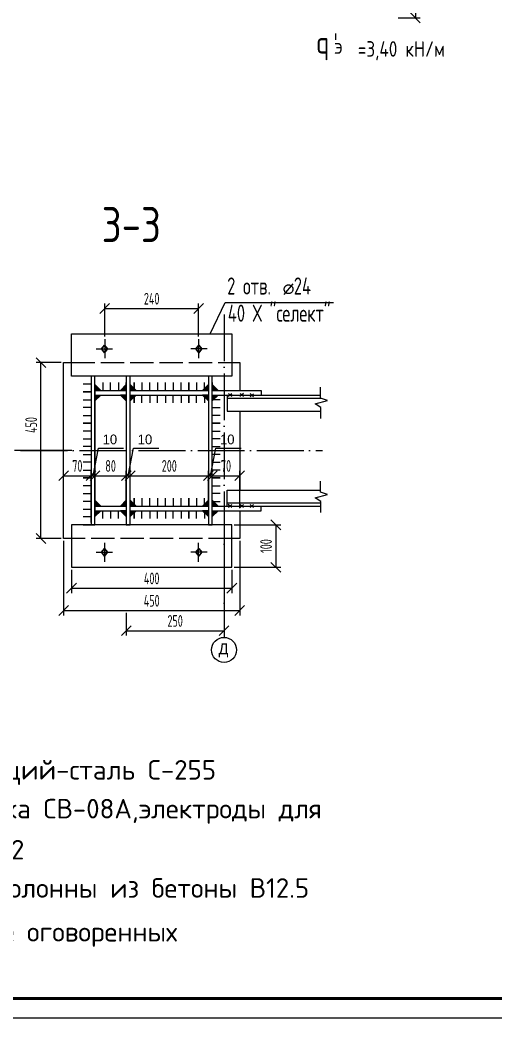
# Model space of a CAD drawing. Header units: millimetres. Extents: x -258606 to -95372, y 16759 to 83244.
# Drawn here: x -124385.4 to -124264, y 41751.1 to 42006.5 of the extents above; entities that cross this region are included whole.
import ezdxf

# ---------------------------------------------------------------- set-up
doc = ezdxf.new("R2010")
doc.units = ezdxf.units.MM
doc.header["$LTSCALE"] = 0.5
doc.linetypes.add('ACAD_ISO02W100', pattern=[15, 12, -3])
doc.linetypes.add('ACAD_ISO04W100', pattern=[30, 24, -3, 0, -3])
doc.layers.add('ЛИНИИ_025', color=7, linetype='Continuous', lineweight=25)
doc.layers.add('основной', color=7, linetype='Continuous', lineweight=60)
for name, color, linetype in [('Осевые', 7, 'ACAD_ISO04W100'), ('оси', 7, 'ACAD_ISO04W100'), ('размеры', 7, 'Continuous'), ('текст', 7, 'Continuous'), ('тонкие', 7, 'Continuous')]:
    doc.layers.add(name, color=color, linetype=linetype)
doc.styles.add('style1', font='', dxfattribs={"oblique": 15, "height": 3.5})
doc.styles.add('ГОСТ', font='isocpeur.ttf', dxfattribs={"height": 10})
doc.styles.add('прямой', font='isocpeur.ttf', dxfattribs={"width": 0.7, "height": 3.5})
doc.styles.add('РАЗМЕРЫ_30', font='txt.shx', dxfattribs={"width": 0.6, "height": 3})
doc.styles.get('style1').set_extended_font_data('GOST type A')
doc.dimstyles.new('РАЗМЕРЫ_10', dxfattribs={"dimtxt": 3, "dimasz": 2.5, "dimexe": 1.25, "dimexo": 0.625, "dimgap": 1, "dimtad": 3, "dimdec": 1, "dimlfac": 10, "dimrnd": 1, "dimdsep": 46, "dimtxsty": 'РАЗМЕРЫ_30', "dimblk1": 'OBLIQUE', "dimblk2": 'OBLIQUE', "dimsah": 1, "dimcen": 2.5, "dimclrt": 256, "dimadec": 0, "dimazin": 0, "dimtfac": 1, "dimtdec": 1, "dimtmove": 0, "dimatfit": 3, "dimfxl": 1, "dimtolj": 1, "dimarcsym": 0})

# ---------------------------------------------------------------- blocks, each defined once
blk = doc.blocks.new('_Oblique')
at = {"color": 0, "linetype": 'ByBlock', "lineweight": -2}
blk.add_line((-0.5, -0.5), (0.5, 0.5), dxfattribs=at)
blk = doc.blocks.new('*D906')
at = {"layer": 'Defpoints', "color": 0, "ltscale": 0.5, "transparency": 16777216}
for p in [(-124293.33, 42067), (-124289.33, 42007), (-124284.33, 42007)]:
    blk.add_point(p, dxfattribs=at)
at = {"layer": 'ЛИНИИ_025', "color": 0, "lineweight": -2, "ltscale": 0.5, "transparency": 16777216}
for p, q in [((-124292.7, 42067), (-124283.08, 42067)), ((-124284.33, 42067), (-124284.33, 42007)), ((-124288.7, 42007), (-124283.08, 42007))]:
    blk.add_line(p, q, dxfattribs=at)
at = {"layer": 'ЛИНИИ_025', "color": 0, "lineweight": -2, "ltscale": 0.5, "transparency": 16777216, "xscale": 2.5, "yscale": 2.5, "zscale": 2.5}
for p, rotation in [((-124284.33, 42067), 90), ((-124284.33, 42007), 270)]:
    blk.add_blockref('_Oblique', p, dxfattribs=dict(at, rotation=rotation))
at = {"layer": 'ЛИНИИ_025', "ltscale": 0.5, "transparency": 16777216, "insert": (-124286.85, 42037), "char_height": 3, "attachment_point": 5, "rotation": 90, "style": 'РАЗМЕРЫ_30'}
blk.add_mtext('\\A1;{\\fTimes New Roman|b0|i0|c204|p18;12380}', dxfattribs=at)
blk = doc.blocks.new('*D959')
at = {"color": 0, "lineweight": -2, "transparency": 16777216}
for p, q in [((-124374.23, 41874.41), (-124374.23, 41891.1)), ((-124374.23, 41889.85), (-124367.23, 41889.85)), ((-124367.23, 41877.91), (-124367.23, 41891.1))]:
    blk.add_line(p, q, dxfattribs=at)
at = {"layer": 'Defpoints', "color": 0, "transparency": 16777216}
for p in [(-124367.23, 41889.85), (-124367.23, 41877.29), (-124374.23, 41873.79)]:
    blk.add_point(p, dxfattribs=at)
at = {"color": 0, "lineweight": -2, "transparency": 16777216, "xscale": 2.5, "yscale": 2.5, "zscale": 2.5, "rotation": 180}
blk.add_blockref('_Oblique', (-124374.23, 41889.85), dxfattribs=at)
at = {"color": 0, "lineweight": -2, "transparency": 16777216, "xscale": 2.5, "yscale": 2.5, "zscale": 2.5}
blk.add_blockref('_Oblique', (-124367.23, 41889.85), dxfattribs=at)
at = {"transparency": 16777216, "insert": (-124370.73, 41892.35), "char_height": 3, "attachment_point": 5, "style": 'РАЗМЕРЫ_30'}
blk.add_mtext('\\A1;70', dxfattribs=at)
blk = doc.blocks.new('*D960')
at = {"color": 0, "lineweight": -2, "transparency": 16777216}
for p, q in [((-124366.23, 41882.71), (-124366.23, 41891.1)), ((-124366.23, 41889.85), (-124358.23, 41889.85)), ((-124358.23, 41882.71), (-124358.23, 41891.1))]:
    blk.add_line(p, q, dxfattribs=at)
at = {"layer": 'Defpoints', "color": 0, "transparency": 16777216}
for p in [(-124358.23, 41889.85), (-124366.23, 41882.09), (-124358.23, 41882.09)]:
    blk.add_point(p, dxfattribs=at)
at = {"color": 0, "lineweight": -2, "transparency": 16777216, "xscale": 2.5, "yscale": 2.5, "zscale": 2.5, "rotation": 180}
blk.add_blockref('_Oblique', (-124366.23, 41889.85), dxfattribs=at)
at = {"color": 0, "lineweight": -2, "transparency": 16777216, "xscale": 2.5, "yscale": 2.5, "zscale": 2.5}
blk.add_blockref('_Oblique', (-124358.23, 41889.85), dxfattribs=at)
at = {"transparency": 16777216, "insert": (-124362.23, 41892.35), "char_height": 3, "attachment_point": 5, "style": 'РАЗМЕРЫ_30'}
blk.add_mtext('\\A1;80', dxfattribs=at)
blk = doc.blocks.new('*D961')
at = {"color": 0, "lineweight": -2, "transparency": 16777216}
for p, q in [((-124357.23, 41882.71), (-124357.23, 41891.1)), ((-124357.23, 41889.85), (-124337.23, 41889.85)), ((-124337.23, 41882.71), (-124337.23, 41891.1))]:
    blk.add_line(p, q, dxfattribs=at)
at = {"layer": 'Defpoints', "color": 0, "transparency": 16777216}
for p in [(-124337.23, 41889.85), (-124357.23, 41882.09), (-124337.23, 41882.09)]:
    blk.add_point(p, dxfattribs=at)
at = {"color": 0, "lineweight": -2, "transparency": 16777216, "xscale": 2.5, "yscale": 2.5, "zscale": 2.5, "rotation": 180}
blk.add_blockref('_Oblique', (-124357.23, 41889.85), dxfattribs=at)
at = {"color": 0, "lineweight": -2, "transparency": 16777216, "xscale": 2.5, "yscale": 2.5, "zscale": 2.5}
blk.add_blockref('_Oblique', (-124337.23, 41889.85), dxfattribs=at)
at = {"transparency": 16777216, "insert": (-124347.23, 41892.35), "char_height": 3, "attachment_point": 5, "style": 'РАЗМЕРЫ_30'}
blk.add_mtext('\\A1;200', dxfattribs=at)
blk = doc.blocks.new('*D962')
at = {"layer": 'Defpoints', "color": 0, "transparency": 16777216}
for p in [(-124329.23, 41889.85), (-124336.23, 41880.89), (-124329.23, 41880.89)]:
    blk.add_point(p, dxfattribs=at)
at = {"layer": 'тонкие', "color": 0, "lineweight": -2, "transparency": 16777216}
for p, q in [((-124336.23, 41881.51), (-124336.23, 41891.1)), ((-124336.23, 41889.85), (-124329.23, 41889.85)), ((-124329.23, 41881.51), (-124329.23, 41891.1))]:
    blk.add_line(p, q, dxfattribs=at)
at = {"layer": 'тонкие', "color": 0, "lineweight": -2, "transparency": 16777216, "xscale": 2.5, "yscale": 2.5, "zscale": 2.5, "rotation": 180}
blk.add_blockref('_Oblique', (-124336.23, 41889.85), dxfattribs=at)
at = {"layer": 'тонкие', "color": 0, "lineweight": -2, "transparency": 16777216, "xscale": 2.5, "yscale": 2.5, "zscale": 2.5}
blk.add_blockref('_Oblique', (-124329.23, 41889.85), dxfattribs=at)
at = {"layer": 'тонкие', "transparency": 16777216, "insert": (-124332.73, 41892.35), "char_height": 3, "attachment_point": 5, "style": 'РАЗМЕРЫ_30'}
blk.add_mtext('\\A1;70', dxfattribs=at)
blk = doc.blocks.new('*D948')
at = {"color": 0, "lineweight": -2, "transparency": 16777216}
for p, q in [((-124363.73, 41925.43), (-124363.73, 41933.89)), ((-124339.73, 41925.43), (-124339.73, 41933.89)), ((-124363.73, 41932.64), (-124339.73, 41932.64))]:
    blk.add_line(p, q, dxfattribs=at)
at = {"layer": 'Defpoints', "color": 0, "transparency": 16777216}
for p in [(-124339.73, 41932.64), (-124363.73, 41924.8), (-124339.73, 41924.8)]:
    blk.add_point(p, dxfattribs=at)
at = {"color": 0, "lineweight": -2, "transparency": 16777216, "xscale": 2.5, "yscale": 2.5, "zscale": 2.5, "rotation": 180}
blk.add_blockref('_Oblique', (-124363.73, 41932.64), dxfattribs=at)
at = {"color": 0, "lineweight": -2, "transparency": 16777216, "xscale": 2.5, "yscale": 2.5, "zscale": 2.5}
blk.add_blockref('_Oblique', (-124339.73, 41932.64), dxfattribs=at)
at = {"transparency": 16777216, "insert": (-124351.73, 41935.14), "char_height": 3, "attachment_point": 5, "style": 'РАЗМЕРЫ_30'}
blk.add_mtext('\\A1;240', dxfattribs=at)
blk = doc.blocks.new('*D949')
at = {"color": 0, "lineweight": -2, "transparency": 16777216}
for p, q in [((-124374.86, 41918.79), (-124381.28, 41918.79)), ((-124380.03, 41873.79), (-124380.03, 41918.79)), ((-124374.86, 41873.79), (-124381.28, 41873.79))]:
    blk.add_line(p, q, dxfattribs=at)
at = {"layer": 'Defpoints', "color": 0, "transparency": 16777216}
for p in [(-124380.03, 41918.79), (-124374.23, 41918.79), (-124374.23, 41873.79)]:
    blk.add_point(p, dxfattribs=at)
at = {"color": 0, "lineweight": -2, "transparency": 16777216, "xscale": 2.5, "yscale": 2.5, "zscale": 2.5}
for p, rotation in [((-124380.03, 41918.79), 90), ((-124380.03, 41873.79), 270)]:
    blk.add_blockref('_Oblique', p, dxfattribs=dict(at, rotation=rotation))
at = {"transparency": 16777216, "insert": (-124382.53, 41902.82), "char_height": 3, "attachment_point": 5, "rotation": 90, "style": 'РАЗМЕРЫ_30'}
blk.add_mtext('\\A1;450', dxfattribs=at)
blk = doc.blocks.new('*D950')
at = {"color": 0, "lineweight": -2, "transparency": 16777216}
for p, q in [((-124374.23, 41873.16), (-124374.23, 41854.1)), ((-124329.23, 41873.16), (-124329.23, 41854.1)), ((-124374.23, 41855.35), (-124329.23, 41855.35))]:
    blk.add_line(p, q, dxfattribs=at)
at = {"layer": 'Defpoints', "color": 0, "transparency": 16777216}
for p in [(-124374.23, 41873.79), (-124329.23, 41873.79), (-124329.23, 41855.35)]:
    blk.add_point(p, dxfattribs=at)
at = {"color": 0, "lineweight": -2, "transparency": 16777216, "xscale": 2.5, "yscale": 2.5, "zscale": 2.5, "rotation": 180}
blk.add_blockref('_Oblique', (-124374.23, 41855.35), dxfattribs=at)
at = {"color": 0, "lineweight": -2, "transparency": 16777216, "xscale": 2.5, "yscale": 2.5, "zscale": 2.5}
blk.add_blockref('_Oblique', (-124329.23, 41855.35), dxfattribs=at)
at = {"transparency": 16777216, "insert": (-124351.73, 41857.85), "char_height": 3, "attachment_point": 5, "style": 'РАЗМЕРЫ_30'}
blk.add_mtext('\\A1;450', dxfattribs=at)
blk = doc.blocks.new('*D951')
at = {"color": 0, "lineweight": -2, "transparency": 16777216}
for p, q in [((-124372.23, 41865.79), (-124372.23, 41859.81)), ((-124331.23, 41865.79), (-124331.23, 41859.81)), ((-124372.23, 41861.06), (-124331.23, 41861.06))]:
    blk.add_line(p, q, dxfattribs=at)
at = {"layer": 'Defpoints', "color": 0, "transparency": 16777216}
for p in [(-124372.23, 41866.41), (-124331.23, 41866.41), (-124331.23, 41861.06)]:
    blk.add_point(p, dxfattribs=at)
at = {"color": 0, "lineweight": -2, "transparency": 16777216, "xscale": 2.5, "yscale": 2.5, "zscale": 2.5, "rotation": 180}
blk.add_blockref('_Oblique', (-124372.23, 41861.06), dxfattribs=at)
at = {"color": 0, "lineweight": -2, "transparency": 16777216, "xscale": 2.5, "yscale": 2.5, "zscale": 2.5}
blk.add_blockref('_Oblique', (-124331.23, 41861.06), dxfattribs=at)
at = {"transparency": 16777216, "insert": (-124351.73, 41863.56), "char_height": 3, "attachment_point": 5, "style": 'РАЗМЕРЫ_30'}
blk.add_mtext('\\A1;400', dxfattribs=at)
blk = doc.blocks.new('*D952')
at = {"color": 0, "lineweight": -2, "transparency": 16777216}
for p, q in [((-124333.23, 41876.66), (-124333.23, 41848.93)), ((-124358.23, 41854.72), (-124358.23, 41848.93)), ((-124358.23, 41850.18), (-124333.23, 41850.18))]:
    blk.add_line(p, q, dxfattribs=at)
at = {"layer": 'Defpoints', "color": 0, "transparency": 16777216}
for p in [(-124333.23, 41877.29), (-124358.23, 41855.35), (-124333.23, 41850.18)]:
    blk.add_point(p, dxfattribs=at)
at = {"color": 0, "lineweight": -2, "transparency": 16777216, "xscale": 2.5, "yscale": 2.5, "zscale": 2.5, "rotation": 180}
blk.add_blockref('_Oblique', (-124358.23, 41850.18), dxfattribs=at)
at = {"color": 0, "lineweight": -2, "transparency": 16777216, "xscale": 2.5, "yscale": 2.5, "zscale": 2.5}
blk.add_blockref('_Oblique', (-124333.23, 41850.18), dxfattribs=at)
at = {"transparency": 16777216, "insert": (-124345.73, 41852.68), "char_height": 3, "attachment_point": 5, "style": 'РАЗМЕРЫ_30'}
blk.add_mtext('\\A1;250', dxfattribs=at)
blk = doc.blocks.new('*D953')
at = {"color": 0, "lineweight": -2, "transparency": 16777216}
for p, q in [((-124330.61, 41877.29), (-124318.74, 41877.29)), ((-124319.99, 41877.29), (-124319.99, 41866.41)), ((-124330.61, 41866.41), (-124318.74, 41866.41))]:
    blk.add_line(p, q, dxfattribs=at)
at = {"layer": 'Defpoints', "color": 0, "transparency": 16777216}
for p in [(-124331.23, 41877.29), (-124331.23, 41866.41), (-124319.99, 41866.41)]:
    blk.add_point(p, dxfattribs=at)
at = {"color": 0, "lineweight": -2, "transparency": 16777216, "xscale": 2.5, "yscale": 2.5, "zscale": 2.5}
for p, rotation in [((-124319.99, 41877.29), 90), ((-124319.99, 41866.41), 270)]:
    blk.add_blockref('_Oblique', p, dxfattribs=dict(at, rotation=rotation))
at = {"transparency": 16777216, "insert": (-124322.49, 41871.85), "char_height": 3, "attachment_point": 5, "rotation": 90, "style": 'РАЗМЕРЫ_30'}
blk.add_mtext('\\A1;100', dxfattribs=at)

msp = doc.modelspace()

# ---------------------------------------------------------------- hatches: boundary and pattern name
h = msp.add_hatch(color=256)
h.dxf.hatch_style = 1
h.paths.add_polyline_path([(-124364.73257, 41911.68578), (-124366.23245, 41911.68578), (-124366.23245, 41913.18567)])
h = msp.add_hatch(color=256)
h.dxf.hatch_style = 1
h.paths.add_polyline_path([(-124359.73258, 41911.68578), (-124358.23269, 41911.68578), (-124358.23269, 41913.18567)])
h = msp.add_hatch(color=256)
h.dxf.hatch_style = 1
h.paths.add_polyline_path([(-124355.73257, 41911.68578), (-124357.23245, 41911.68578), (-124357.23245, 41913.18567)])
h = msp.add_hatch(color=256)
h.dxf.hatch_style = 1
h.paths.add_polyline_path([(-124338.73257, 41911.68578), (-124337.23268, 41911.68578), (-124337.23268, 41913.18567)])
h = msp.add_hatch(color=256)
h.dxf.hatch_style = 1
h.paths.add_polyline_path([(-124334.73256, 41911.68578), (-124336.23245, 41911.68578), (-124336.23245, 41913.18567)])
h = msp.add_hatch(color=256)
h.dxf.hatch_style = 1
h.paths.add_polyline_path([(-124364.73257, 41910.48578), (-124366.23245, 41910.48578), (-124366.23245, 41908.9859)])
h = msp.add_hatch(color=256)
h.dxf.hatch_style = 1
h.paths.add_polyline_path([(-124359.73258, 41910.48578), (-124358.23269, 41910.48578), (-124358.23269, 41908.9859)])
h = msp.add_hatch(color=256)
h.dxf.hatch_style = 1
h.paths.add_polyline_path([(-124355.73257, 41910.48578), (-124357.23245, 41910.48578), (-124357.23245, 41908.9859)])
h = msp.add_hatch(color=256)
h.dxf.hatch_style = 1
h.paths.add_polyline_path([(-124338.73257, 41910.48578), (-124337.23268, 41910.48578), (-124337.23268, 41908.9859)])
h = msp.add_hatch(color=256)
h.dxf.hatch_style = 1
h.paths.add_polyline_path([(-124334.73256, 41910.48578), (-124336.23245, 41910.48578), (-124336.23245, 41908.9859)])
h = msp.add_hatch(color=256)
h.dxf.hatch_style = 1
h.paths.add_polyline_path([(-124364.73257, 41882.08578), (-124366.23245, 41882.08578), (-124366.23245, 41883.58567)])
h = msp.add_hatch(color=256)
h.dxf.hatch_style = 1
h.paths.add_polyline_path([(-124359.73258, 41882.08578), (-124358.23269, 41882.08578), (-124358.23269, 41883.58567)])
h = msp.add_hatch(color=256)
h.dxf.hatch_style = 1
h.paths.add_polyline_path([(-124355.73257, 41882.08578), (-124357.23245, 41882.08578), (-124357.23245, 41883.58567)])
h = msp.add_hatch(color=256)
h.dxf.hatch_style = 1
h.paths.add_polyline_path([(-124338.73257, 41882.08578), (-124337.23268, 41882.08578), (-124337.23268, 41883.58567)])
h = msp.add_hatch(color=256)
h.dxf.hatch_style = 1
h.paths.add_polyline_path([(-124334.73256, 41882.08578), (-124336.23245, 41882.08578), (-124336.23245, 41883.58567)])
h = msp.add_hatch(color=256)
h.dxf.hatch_style = 1
h.paths.add_polyline_path([(-124364.73257, 41880.88578), (-124366.23245, 41880.88578), (-124366.23245, 41879.3859)])
h = msp.add_hatch(color=256)
h.dxf.hatch_style = 1
h.paths.add_polyline_path([(-124359.73258, 41880.88578), (-124358.23269, 41880.88578), (-124358.23269, 41879.3859)])
h = msp.add_hatch(color=256)
h.dxf.hatch_style = 1
h.paths.add_polyline_path([(-124355.73257, 41880.88578), (-124357.23245, 41880.88578), (-124357.23245, 41879.3859)])
h = msp.add_hatch(color=256)
h.dxf.hatch_style = 1
h.paths.add_polyline_path([(-124338.73257, 41880.88578), (-124337.23268, 41880.88578), (-124337.23268, 41879.3859)])
h = msp.add_hatch(color=256)
h.dxf.hatch_style = 1
h.paths.add_polyline_path([(-124334.73256, 41880.88578), (-124336.23245, 41880.88578), (-124336.23245, 41879.3859)])

# ---------------------------------------------------------------- linework, layer by layer
for p, q in [((-124336.74394, 41926.15792), (-124332.97365, 41934.20481)), ((-124332.97365, 41934.20481), (-124305.23522, 41934.20481)), ((-124367.23258, 41913.28577), (-124369.23258, 41913.28577)), ((-124366.23257, 41915.28578), (-124367.23257, 41915.28578)), ((-124366.23257, 41911.68578), (-124366.23257, 41913.68578)), ((-124366.23257, 41911.68578), (-124366.23257, 41913.18578)), ((-124364.73257, 41911.68578), (-124366.23257, 41913.18578)), ((-124364.23257, 41913.68578), (-124364.23257, 41911.68578)), ((-124362.23257, 41911.68578), (-124362.23257, 41913.68578)), ((-124360.23257, 41913.68578), (-124360.23257, 41911.68578)), ((-124359.73258, 41911.68578), (-124358.23258, 41913.18578)), ((-124357.23257, 41915.28578), (-124358.23258, 41915.28578)), ((-124358.23258, 41911.68578), (-124358.23258, 41913.18578)), ((-124358.23257, 41911.68578), (-124358.23257, 41913.68578)), ((-124357.23257, 41911.68578), (-124357.23257, 41913.18578)), ((-124355.73257, 41911.68578), (-124357.23257, 41913.18578)), ((-124356.23258, 41911.68579), (-124356.23258, 41913.68579)), ((-124356.23257, 41913.68578), (-124356.23257, 41911.68578)), ((-124354.23258, 41913.68579), (-124354.23258, 41911.68579)), ((-124352.23258, 41911.68579), (-124352.23258, 41913.68579)), ((-124350.23258, 41913.68579), (-124350.23258, 41911.68579)), ((-124348.23258, 41911.68579), (-124348.23258, 41913.68579)), ((-124346.23258, 41913.68579), (-124346.23258, 41911.68579)), ((-124344.23258, 41911.68579), (-124344.23258, 41913.68579)), ((-124342.23259, 41911.68579), (-124342.23259, 41913.68579)), ((-124342.23258, 41913.68579), (-124342.23258, 41911.68579)), ((-124340.23259, 41913.68579), (-124340.23259, 41911.68579)), ((-124338.73257, 41911.68578), (-124337.23257, 41913.18578)), ((-124338.23259, 41911.68579), (-124338.23259, 41913.68579)), ((-124336.23257, 41915.28578), (-124337.23257, 41915.28578)), ((-124337.23257, 41911.68578), (-124337.23257, 41913.18578)), ((-124336.23259, 41913.68579), (-124336.23259, 41911.68579)), ((-124336.23256, 41911.68578), (-124336.23256, 41913.18578)), ((-124334.73256, 41911.68578), (-124336.23256, 41913.18578)), ((-124369.23258, 41911.28577), (-124367.23258, 41911.28577)), ((-124367.23257, 41911.28577), (-124369.23257, 41911.28577)), ((-124366.23257, 41911.68578), (-124366.23257, 41880.88578)), ((-124366.23257, 41911.68578), (-124366.23257, 41910.48578)), ((-124366.23257, 41911.68578), (-124364.73257, 41911.68578)), ((-124366.23257, 41910.48578), (-124366.23257, 41908.98578)), ((-124366.23257, 41910.48578), (-124364.73257, 41910.48578)), ((-124364.73257, 41910.48578), (-124366.23257, 41908.98578)), ((-124358.23258, 41911.68578), (-124359.73258, 41911.68578)), ((-124358.23258, 41910.48578), (-124359.73258, 41910.48578)), ((-124359.73258, 41910.48578), (-124358.23258, 41908.98578)), ((-124358.23258, 41910.48578), (-124358.23258, 41908.98578)), ((-124357.23257, 41911.68578), (-124355.73257, 41911.68578)), ((-124357.23257, 41910.48578), (-124357.23257, 41908.98578)), ((-124357.23257, 41910.48578), (-124355.73257, 41910.48578)), ((-124355.73257, 41910.48578), (-124357.23257, 41908.98578)), ((-124356.23258, 41910.48578), (-124356.23258, 41908.48578)), ((-124356.23257, 41908.48578), (-124356.23257, 41910.48578)), ((-124354.23258, 41908.48578), (-124354.23258, 41910.48578)), ((-124352.23258, 41910.48578), (-124352.23258, 41908.48578)), ((-124350.23258, 41908.48578), (-124350.23258, 41910.48578)), ((-124348.23258, 41910.48578), (-124348.23258, 41908.48578)), ((-124346.23258, 41908.48578), (-124346.23258, 41910.48578)), ((-124344.23258, 41910.48578), (-124344.23258, 41908.48578)), ((-124342.23259, 41910.48578), (-124342.23259, 41908.48578)), ((-124342.23258, 41908.48578), (-124342.23258, 41910.48578)), ((-124340.23259, 41908.48578), (-124340.23259, 41910.48578)), ((-124337.23257, 41911.68578), (-124338.73257, 41911.68578)), ((-124337.23257, 41910.48578), (-124338.73257, 41910.48578)), ((-124338.73257, 41910.48578), (-124337.23257, 41908.98578)), ((-124338.23259, 41910.48578), (-124338.23259, 41908.48578)), ((-124337.23257, 41911.68578), (-124337.23257, 41910.48578)), ((-124337.23257, 41910.48578), (-124337.23257, 41908.98578)), ((-124336.23256, 41911.68578), (-124334.73256, 41911.68578)), ((-124336.23256, 41910.48578), (-124336.23256, 41908.98578)), ((-124336.23256, 41910.48578), (-124334.73256, 41910.48578)), ((-124334.73256, 41910.48578), (-124336.23256, 41908.98578)), ((-124308.55516, 41909.69682), (-124308.55516, 41912.51094)), ((-124369.23257, 41909.28577), (-124367.23257, 41909.28577)), ((-124334.23257, 41909.28577), (-124336.23257, 41909.28577)), ((-124309.91991, 41908.22822), (-124306.77045, 41909.11987)), ((-124308.4725, 41907.28413), (-124309.91991, 41908.22822)), ((-124306.77045, 41909.11987), (-124308.55516, 41909.69682)), ((-124367.23257, 41907.28577), (-124369.23257, 41907.28577)), ((-124369.23257, 41905.28577), (-124367.23257, 41905.28577)), ((-124336.23257, 41907.28577), (-124334.23257, 41907.28577)), ((-124334.23257, 41905.28577), (-124336.23257, 41905.28577)), ((-124308.4725, 41904.51094), (-124308.4725, 41907.28413)), ((-124369.23257, 41903.28578), (-124367.23257, 41903.28578)), ((-124367.23257, 41903.28577), (-124369.23257, 41903.28577)), ((-124334.23257, 41903.28578), (-124336.23257, 41903.28578)), ((-124336.23257, 41903.28577), (-124334.23257, 41903.28577)), ((-124367.23257, 41901.28578), (-124369.23257, 41901.28578)), ((-124336.23257, 41901.28578), (-124334.23257, 41901.28578)), ((-124369.23257, 41899.28578), (-124367.23257, 41899.28578)), ((-124334.23257, 41899.28578), (-124336.23257, 41899.28578)), ((-124367.23257, 41897.28578), (-124369.23257, 41897.28578)), ((-124369.23257, 41895.28578), (-124367.23257, 41895.28578)), ((-124366.72535, 41889.85284), (-124365.32563, 41896.93237)), ((-124365.32563, 41896.93237), (-124358.89084, 41896.93237)), ((-124357.75179, 41889.85284), (-124356.35207, 41896.93237)), ((-124356.35207, 41896.93237), (-124349.91727, 41896.93237)), ((-124336.71863, 41889.85284), (-124335.3189, 41896.93237)), ((-124336.23257, 41897.28578), (-124334.23257, 41897.28578)), ((-124334.23257, 41895.28578), (-124336.23257, 41895.28578)), ((-124335.3189, 41896.93237), (-124328.88411, 41896.93237)), ((-124367.23257, 41893.28578), (-124369.23257, 41893.28578)), ((-124336.23257, 41893.28578), (-124334.23257, 41893.28578)), ((-124369.23257, 41891.28578), (-124367.23257, 41891.28578)), ((-124367.23257, 41889.85284), (-124336.23257, 41889.85284)), ((-124334.23257, 41891.28578), (-124336.23257, 41891.28578)), ((-124369.23257, 41889.28578), (-124367.23257, 41889.28578)), ((-124367.23257, 41889.28578), (-124369.23257, 41889.28578)), ((-124367.23257, 41887.28578), (-124369.23257, 41887.28578)), ((-124334.23257, 41889.28578), (-124336.23257, 41889.28578)), ((-124336.23257, 41889.28578), (-124334.23257, 41889.28578)), ((-124336.23257, 41887.28578), (-124334.23257, 41887.28578)), ((-124308.60451, 41885.65139), (-124308.60451, 41888.46551)), ((-124369.23257, 41885.28578), (-124367.23257, 41885.28578)), ((-124334.23257, 41885.28578), (-124336.23257, 41885.28578)), ((-124309.96927, 41884.18279), (-124306.8198, 41885.07444)), ((-124306.8198, 41885.07444), (-124308.60451, 41885.65139)), ((-124367.23257, 41883.28578), (-124369.23257, 41883.28578)), ((-124366.23257, 41882.08578), (-124366.23257, 41883.58578)), ((-124364.73257, 41882.08578), (-124366.23257, 41883.58578)), ((-124359.73258, 41882.08578), (-124358.23258, 41883.58578)), ((-124358.23258, 41882.08578), (-124358.23258, 41883.58578)), ((-124357.23257, 41882.08578), (-124357.23257, 41883.58578)), ((-124355.73257, 41882.08578), (-124357.23257, 41883.58578)), ((-124356.23258, 41882.08579), (-124356.23258, 41884.08579)), ((-124356.23257, 41884.08578), (-124356.23257, 41882.08578)), ((-124354.23258, 41884.08579), (-124354.23258, 41882.08579)), ((-124352.23258, 41882.08579), (-124352.23258, 41884.08579)), ((-124350.23258, 41884.08579), (-124350.23258, 41882.08579)), ((-124348.23258, 41882.08579), (-124348.23258, 41884.08579)), ((-124346.23258, 41884.08579), (-124346.23258, 41882.08579)), ((-124344.23258, 41882.08579), (-124344.23258, 41884.08579)), ((-124342.23259, 41882.08579), (-124342.23259, 41884.08579)), ((-124342.23258, 41884.08579), (-124342.23258, 41882.08579)), ((-124340.23259, 41884.08579), (-124340.23259, 41882.08579)), ((-124338.73257, 41882.08578), (-124337.23257, 41883.58578)), ((-124338.23259, 41882.08579), (-124338.23259, 41884.08579)), ((-124337.23257, 41882.08578), (-124337.23257, 41883.58578)), ((-124336.23257, 41883.28578), (-124334.23257, 41883.28578)), ((-124336.23256, 41882.08578), (-124336.23256, 41883.58578)), ((-124334.73256, 41882.08578), (-124336.23256, 41883.58578)), ((-124308.52186, 41883.2387), (-124309.96927, 41884.18279)), ((-124308.52186, 41880.46551), (-124308.52186, 41883.2387)), ((-124369.23257, 41881.28578), (-124367.23257, 41881.28578)), ((-124366.23257, 41882.08578), (-124364.73257, 41882.08578)), ((-124366.23257, 41880.88578), (-124366.23257, 41882.08578)), ((-124366.23257, 41880.88578), (-124366.23257, 41879.38578)), ((-124366.23257, 41880.88578), (-124364.73257, 41880.88578)), ((-124364.73257, 41880.88578), (-124366.23257, 41879.38578)), ((-124364.23257, 41878.88578), (-124364.23257, 41880.88578)), ((-124362.23257, 41880.88578), (-124362.23257, 41878.88578)), ((-124360.23257, 41878.88578), (-124360.23257, 41880.88578)), ((-124358.23258, 41882.08578), (-124359.73258, 41882.08578)), ((-124358.23258, 41880.88578), (-124359.73258, 41880.88578)), ((-124359.73258, 41880.88578), (-124358.23258, 41879.38578)), ((-124358.23258, 41880.88578), (-124358.23258, 41879.38578)), ((-124357.23257, 41882.08578), (-124355.73257, 41882.08578)), ((-124357.23257, 41880.88578), (-124357.23257, 41879.38578)), ((-124357.23257, 41880.88578), (-124355.73257, 41880.88578)), ((-124355.73257, 41880.88578), (-124357.23257, 41879.38578)), ((-124356.23258, 41880.88578), (-124356.23258, 41878.88578)), ((-124356.23257, 41878.88578), (-124356.23257, 41880.88578)), ((-124354.23258, 41878.88578), (-124354.23258, 41880.88578)), ((-124352.23258, 41880.88578), (-124352.23258, 41878.88578)), ((-124350.23258, 41878.88578), (-124350.23258, 41880.88578)), ((-124348.23258, 41880.88578), (-124348.23258, 41878.88578)), ((-124346.23258, 41878.88578), (-124346.23258, 41880.88578)), ((-124344.23258, 41880.88578), (-124344.23258, 41878.88578)), ((-124342.23259, 41880.88578), (-124342.23259, 41878.88578)), ((-124342.23258, 41878.88578), (-124342.23258, 41880.88578)), ((-124340.23259, 41878.88578), (-124340.23259, 41880.88578)), ((-124337.23257, 41882.08578), (-124338.73257, 41882.08578)), ((-124337.23257, 41880.88578), (-124338.73257, 41880.88578)), ((-124338.73257, 41880.88578), (-124337.23257, 41879.38578)), ((-124338.23259, 41880.88578), (-124338.23259, 41878.88578)), ((-124337.23257, 41880.88578), (-124337.23257, 41879.38578)), ((-124336.23256, 41882.08578), (-124334.73256, 41882.08578)), ((-124336.23256, 41880.88578), (-124336.23256, 41879.38578)), ((-124336.23256, 41880.88578), (-124334.73256, 41880.88578)), ((-124334.73256, 41880.88578), (-124336.23256, 41879.38578)), ((-124367.23257, 41879.28578), (-124369.23257, 41879.28578)), ((-124369.23257, 41877.28578), (-124367.23257, 41877.28578)), ((-124367.23257, 41877.28578), (-124366.23257, 41877.28578)), ((-124358.23258, 41877.28578), (-124357.23257, 41877.28578)), ((-124337.23257, 41877.28578), (-124336.23257, 41877.28578))]:
    msp.add_line(p, q)
at = {"color": 7, "linetype": 'Continuous', "lineweight": 35, "ltscale": 0.5}
for p, q in [((-124363.77063, 41923.2764), (-124364.5497, 41922.30256)), ((-124362.9875, 41922.31434), (-124363.77063, 41923.2764)), ((-124340.47764, 41922.31434), (-124339.69451, 41923.2764)), ((-124339.69451, 41923.2764), (-124338.91544, 41922.30256)), ((-124363.77063, 41921.32872), (-124364.5497, 41922.30256)), ((-124362.9875, 41922.31434), (-124363.77063, 41921.32872)), ((-124340.47764, 41922.31434), (-124339.69451, 41921.32872)), ((-124339.69451, 41921.32872), (-124338.91544, 41922.30256)), ((-124363.77063, 41871.24285), (-124364.5497, 41870.26901)), ((-124363.77063, 41869.29517), (-124364.5497, 41870.26901)), ((-124362.9875, 41870.25723), (-124363.77063, 41871.24285)), ((-124362.9875, 41870.25723), (-124363.77063, 41869.29517)), ((-124340.47764, 41870.25723), (-124339.69451, 41871.24285)), ((-124340.47764, 41870.25723), (-124339.69451, 41869.29517)), ((-124339.69451, 41871.24285), (-124338.91544, 41870.26901)), ((-124339.69451, 41869.29517), (-124338.91544, 41870.26901))]:
    msp.add_line(p, q, dxfattribs=at)
at = {"color": 7, "linetype": 'Continuous', "ltscale": 0.5}
for p, q in [((-124363.73257, 41924.80029), (-124363.73257, 41919.91866)), ((-124339.73257, 41924.80029), (-124339.73257, 41919.91866)), ((-124365.93781, 41922.30966), (-124361.75011, 41922.30966)), ((-124337.52732, 41922.30966), (-124341.71503, 41922.30966)), ((-124363.73257, 41867.77128), (-124363.73257, 41872.65291)), ((-124339.73257, 41867.77128), (-124339.73257, 41872.65291)), ((-124365.93781, 41870.2619), (-124361.75011, 41870.2619)), ((-124337.52732, 41870.2619), (-124341.71503, 41870.2619))]:
    msp.add_line(p, q, dxfattribs=at)
at = {"linetype": 'ACAD_ISO04W100'}
msp.add_line((-124385.27221, 41896.28578), (-124308.05875, 41896.28578), dxfattribs=at)
at = {"extrusion": (-1.34631e-16, -3.16371e-09, 1)}
msp.add_line((-124005.09721, 41751.07247), (-124846.09721, 41751.07247), dxfattribs=at)
at = {"linetype": 'ACAD_ISO02W100'}
msp.add_lwpolyline([(-124331.23257, 41873.78578), (-124372.23257, 41873.78578)], dxfattribs=at)
at = {"layer": 'Осевые'}
msp.add_line((-124333.23257, 41931.12854), (-124333.23257, 41851.55793), dxfattribs=at)
at = {"layer": 'оси', "ltscale": 20}
for p, q in [((-124372.15869, 41896.28578), (-124386.83272, 41896.28578)), ((-124333.23257, 41861.2129), (-124333.23257, 41848.47097))]:
    msp.add_line(p, q, dxfattribs=at)
at = {"layer": 'оси', "color": 7}
msp.add_circle((-124316.74215, 41937.56558), 1.12681, dxfattribs=at)
at = {"layer": 'основной', "elevation": -0.00001}
msp.add_lwpolyline([(-124010.09721, 41756.07247), (-124826.09721, 41756.07247), (-124826.09721, 42340.07247), (-124010.09721, 42340.07247), (-124010.09721, 41756.07247)], dxfattribs=at)
at = {"layer": 'размеры', "color": 7}
msp.add_lwpolyline([(-124317.89321, 41936.19741), (-124315.55198, 41938.98022)], dxfattribs=at)
at = {"layer": 'текст', "linetype": 'Continuous', "ltscale": 20}
msp.add_line((-124304.77795, 42003.01525), (-124304.77795, 42001.35997), dxfattribs=at)
at = {"layer": 'текст', "ltscale": 20}
msp.add_circle((-124333.23257, 41845.27097), 3.2, dxfattribs=at)
at = {"layer": 'тонкие'}
for p, q in [((-124372.23257, 41915.28578), (-124372.23257, 41926.15792)), ((-124372.23257, 41926.15792), (-124331.23257, 41926.15792)), ((-124331.23257, 41926.15792), (-124331.23257, 41915.28578)), ((-124331.23257, 41915.28578), (-124372.23257, 41915.28578)), ((-124367.23257, 41915.28578), (-124367.23257, 41877.28578)), ((-124366.23257, 41877.28578), (-124366.23257, 41915.28578)), ((-124358.23258, 41915.28578), (-124358.23258, 41877.28578)), ((-124357.23257, 41877.28578), (-124357.23257, 41915.28578)), ((-124337.23257, 41915.28578), (-124337.23257, 41877.28578)), ((-124336.23257, 41877.28578), (-124336.23257, 41915.28578)), ((-124366.23257, 41911.68578), (-124358.23258, 41911.68578)), ((-124366.23257, 41910.48578), (-124358.23258, 41910.48578)), ((-124357.23257, 41911.68578), (-124337.23257, 41911.68578)), ((-124357.23257, 41910.48578), (-124337.23257, 41910.48578)), ((-124336.23257, 41911.68578), (-124323.72701, 41911.68578)), ((-124336.23257, 41910.48578), (-124323.72701, 41910.48578)), ((-124332.44923, 41910.48578), (-124332.44923, 41906.38642)), ((-124331.26683, 41910.84017), (-124332.13895, 41910.07813)), ((-124332.07079, 41910.8728), (-124331.25278, 41910.07813)), ((-124328.29774, 41910.84218), (-124329.16985, 41910.08015)), ((-124329.1017, 41910.87481), (-124328.28368, 41910.08015)), ((-124325.7209, 41910.82037), (-124326.59302, 41910.05833)), ((-124326.52486, 41910.853), (-124325.70685, 41910.05833)), ((-124323.72701, 41911.68578), (-124323.72701, 41910.48578)), ((-124323.72701, 41910.48578), (-124308.51978, 41910.48578)), ((-124332.44923, 41909.68578), (-124308.51978, 41909.68578)), ((-124332.44923, 41906.38642), (-124308.51978, 41906.38642)), ((-124332.44923, 41882.08578), (-124332.44923, 41886.18514)), ((-124332.44923, 41886.18514), (-124308.51978, 41886.18514)), ((-124332.44923, 41882.88578), (-124308.51978, 41882.88578)), ((-124331.26683, 41881.7314), (-124332.13895, 41882.49344)), ((-124332.07079, 41881.69877), (-124331.25278, 41882.49344)), ((-124328.29774, 41881.72938), (-124329.16985, 41882.49142)), ((-124329.1017, 41881.69676), (-124328.28368, 41882.49142)), ((-124325.7209, 41881.7512), (-124326.59302, 41882.51324)), ((-124326.52486, 41881.71857), (-124325.70685, 41882.51324)), ((-124366.23257, 41882.08578), (-124358.23258, 41882.08578)), ((-124366.23257, 41880.88578), (-124358.23258, 41880.88578)), ((-124357.23257, 41882.08578), (-124337.23257, 41882.08578)), ((-124357.23257, 41880.88578), (-124337.23257, 41880.88578)), ((-124336.23257, 41882.08578), (-124323.72701, 41882.08578)), ((-124336.23257, 41880.88578), (-124323.72701, 41880.88578)), ((-124323.72701, 41880.88578), (-124323.72701, 41882.08578)), ((-124323.72701, 41882.08578), (-124308.51978, 41882.08578)), ((-124372.23257, 41877.28578), (-124372.23257, 41866.41365)), ((-124331.23257, 41877.28578), (-124372.23257, 41877.28578)), ((-124331.23257, 41866.41365), (-124331.23257, 41877.28578)), ((-124372.23257, 41866.41365), (-124331.23257, 41866.41365))]:
    msp.add_line(p, q, dxfattribs=at)
at = {"layer": 'тонкие', "lineweight": 0, "extrusion": (-1.34631e-16, -3.16371e-09, 1)}
msp.add_line((-124826.09721, 41756.07247), (-124010.09721, 41756.07247), dxfattribs=at)
msp.add_line((-124826.09721, 41756.07247), (-124010.09721, 41756.07247), dxfattribs=at)
at = {"layer": 'тонкие'}
for points in [[(-124374.23257, 41918.78578), (-124372.23257, 41918.78578)], [(-124372.23257, 41873.78578), (-124374.23257, 41873.78578), (-124374.23257, 41918.78578)], [(-124331.23257, 41918.78578), (-124329.23257, 41918.78578), (-124329.23257, 41911.68578)], [(-124329.23257, 41906.38642), (-124329.23257, 41886.18514)], [(-124329.23257, 41880.88578), (-124329.23257, 41873.78578), (-124331.23257, 41873.78578)]]:
    msp.add_lwpolyline(points, dxfattribs=at)
at = {"layer": 'тонкие', "linetype": 'ACAD_ISO02W100'}
msp.add_lwpolyline([(-124372.23257, 41918.78578), (-124331.23257, 41918.78578)], dxfattribs=at)

# ---------------------------------------------------------------- texts
at = {"ltscale": 0.5, "style": 'style1'}
for s, height, p in [('q', 5.67, (-124309.71785, 41997.89836)), ('э', 3.969, (-124305.03685, 41997.81136)), ('=3,40 кН/м', 3.969, (-124299.03351, 41997.06688)), ('3-3', 9, (-124364.51153, 41949.61572))]:
    msp.add_text(s, height=height, dxfattribs=at).set_placement(p)
at = {"char_height": 2.5, "attachment_point": 1}
for insert in [(-124364.28008, 41900.39008), (-124355.30652, 41900.39008), (-124334.27335, 41900.39008)]:
    msp.add_mtext_dynamic_manual_height_columns('10', width=6.6991443, gutter_width=12.5, heights=[0], dxfattribs=dict(at, insert=insert))
at = {"layer": 'текст', "color": 7, "style": 'прямой', "width": 0.7}
for s, p in [('2 отв.   24', (-124332.42538, 41936.20454)), ('40 Х "селект"', (-124332.25677, 41929.25036))]:
    msp.add_text(s, height=4.375, dxfattribs=at).set_placement(p)
at = {"layer": 'текст', "linetype": 'Continuous', "ltscale": 20}
msp.add_text('Д', height=2.8, dxfattribs=at).set_placement((-124334.6496, 41844.17114))
at = {"layer": 'текст', "color": 7, "ltscale": 0.5, "style": 'ГОСТ'}
for s, p in [('1) Материал конструкций-сталь С-255', (-124456.62757, 41812.08268)), ('2) Сварочная проволока СВ-08А,электроды для ', (-124456.62757, 41802.14957)), ('   ручной сварки Э-42', (-124456.62757, 41791.64937)), ('3) Фундаменты под колонны из бетоны В12.5', (-124456.62757, 41781.84919)), ('4) Все швы 8мм,кроме оговоренных', (-124456.62757, 41770.64898))]:
    msp.add_text(s, height=5, dxfattribs=at).set_placement(p)

# ---------------------------------------------------------------- dimensions: what is measured, and where the dimension line sits
for base, p1, p2, picture, middle in [((-124339.73257, 41932.64041), (-124363.73257, 41924.80029), (-124339.73257, 41924.80029), '*D948', (-124351.73257, 41935.14041)), ((-124367.23257, 41889.85284), (-124374.23257, 41873.78578), (-124367.23257, 41877.28578), '*D959', (-124370.73257, 41892.35284)), ((-124358.23258, 41889.85284), (-124366.23257, 41882.08578), (-124358.23258, 41882.08578), '*D960', (-124362.23257, 41892.35284)), ((-124337.23257, 41889.85284), (-124357.23257, 41882.08578), (-124337.23257, 41882.08578), '*D961', (-124347.23257, 41892.35284)), ((-124333.23257, 41850.18293), (-124358.23258, 41855.34861), (-124333.23257, 41877.28578), '*D952', (-124345.73257, 41852.68293)), ((-124329.23257, 41855.34861), (-124374.23257, 41873.78578), (-124329.23257, 41873.78578), '*D950', (-124351.73257, 41857.84861))]:
    dim = msp.add_linear_dim(base=base, p1=p1, p2=p2, dimstyle='РАЗМЕРЫ_10')
    dim.commit()
    dim.dimension.update_dxf_attribs({"geometry": picture, "text_midpoint": middle})
dim = msp.add_linear_dim(base=(-124380.02811, 41918.78578), p1=(-124374.23257, 41873.78578), p2=(-124374.23257, 41918.78578), angle=90, dimstyle='РАЗМЕРЫ_10')
dim.commit()
dim.dimension.update_dxf_attribs({"geometry": '*D949', "text_midpoint": (-124380.02811, 41902.8156), "dimtype": 160})
dim = msp.add_linear_dim(base=(-124319.98831, 41866.41365), p1=(-124331.23257, 41877.28578), p2=(-124331.23257, 41866.41365), angle=90, text='100', dimstyle='РАЗМЕРЫ_10')
dim.commit()
dim.dimension.update_dxf_attribs({"geometry": '*D953', "text_midpoint": (-124322.48831, 41871.84972)})
dim = msp.add_linear_dim(base=(-124331.23257, 41861.05678), p1=(-124372.23257, 41866.41365), p2=(-124331.23257, 41866.41365), text='400', dimstyle='РАЗМЕРЫ_10')
dim.commit()
dim.dimension.update_dxf_attribs({"geometry": '*D951', "text_midpoint": (-124351.73257, 41863.55678)})
at = {"layer": 'ЛИНИИ_025', "ltscale": 0.5}
dim = msp.add_linear_dim(base=(-124284.32599, 42006.99985), p1=(-124293.32599, 42066.99985), p2=(-124289.32599, 42006.99985), angle=90, text='{\\fTimes New Roman|b0|i0|c204|p18;12380}', dimstyle='РАЗМЕРЫ_10', override={"dimtmove": 1}, dxfattribs=at)
dim.commit()
dim.dimension.update_dxf_attribs({"geometry": '*D906', "text_midpoint": (-124286.85195, 42036.99985)})
at = {"layer": 'тонкие'}
dim = msp.add_linear_dim(base=(-124329.23257, 41889.85284), p1=(-124336.23257, 41880.88578), p2=(-124329.23257, 41880.88578), dimstyle='РАЗМЕРЫ_10', dxfattribs=at)
dim.commit()
dim.dimension.update_dxf_attribs({"geometry": '*D962', "text_midpoint": (-124332.73257, 41892.35284)})

doc.saveas('drawing.dxf')
